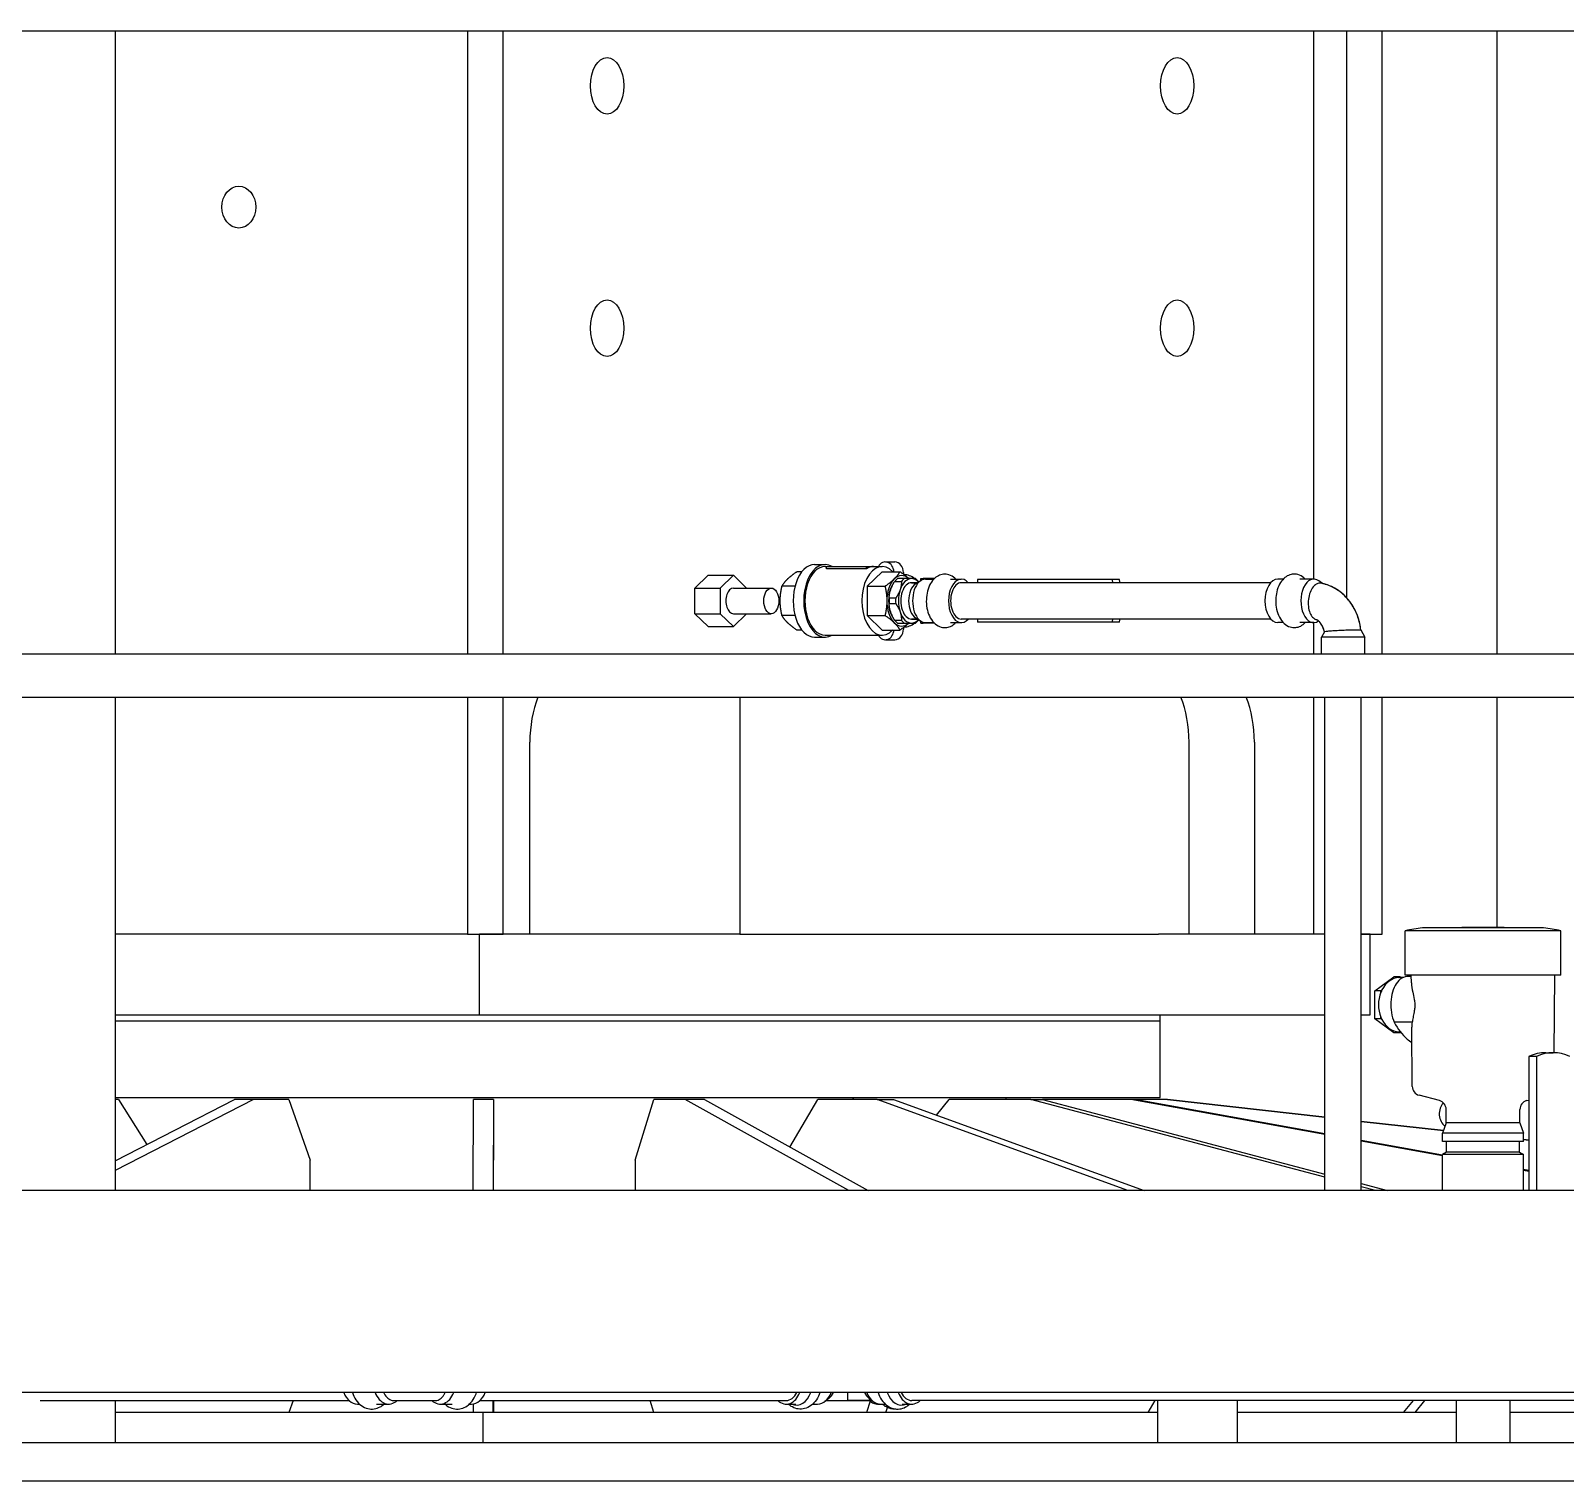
# Model space of a CAD drawing. Header units: millimetres. Extents: x 0 to 118900, y 0 to 84100.
# Drawn here: x 54964 to 55723, y 78307 to 79026 of the extents above; entities that cross this region are included whole.
import ezdxf

# ---------------------------------------------------------------- set-up
doc = ezdxf.new("R2010")
doc.units = ezdxf.units.MM
doc.header["$LTSCALE"] = 100
doc.layers.add('Visible', color=7, linetype='Continuous', lineweight=25)

msp = doc.modelspace()

# ---------------------------------------------------------------- linework, layer by layer
at = {"layer": 'Visible'}
for p, q in [((52615.8, 79025.55), (57818.06, 79025.55)), ((55005.37, 79025.55), (55005.37, 78716.85)), ((55179.89, 79025.55), (55179.89, 78716.85)), ((55197.53, 78716.85), (55197.53, 79025.55)), ((55598.87, 78753.95), (55598.87, 79025.55)), ((55615.05, 79025.55), (55615.05, 78744.83)), ((55632.69, 78716.85), (55632.69, 79025.55)), ((55689.61, 78716.85), (55689.61, 79025.55)), ((55386.78, 78762.45), (55391.49, 78762.45)), ((55292.5, 78749.55), (55298.97, 78755.9)), ((55298.97, 78755.9), (55311.51, 78755.9)), ((55311.51, 78755.9), (55305.04, 78749.55)), ((55317.97, 78749.55), (55311.51, 78755.9)), ((55345.42, 78757.63), (55342.94, 78757.63)), ((55351.74, 78761.2), (55356.92, 78761.2)), ((55356.92, 78760.2), (55357.71, 78760.2)), ((55357.71, 78760.2), (55377.41, 78760.2)), ((55357.71, 78759.09), (55357.71, 78760.2)), ((55377.41, 78759.09), (55357.71, 78759.09)), ((55377.41, 78760.2), (55380.96, 78760.2)), ((55377.41, 78759.09), (55377.41, 78760.2)), ((55385.15, 78757.63), (55377.8, 78750.41)), ((55380.96, 78760.2), (55385.15, 78760.2)), ((55385.15, 78757.63), (55393.95, 78757.63)), ((55396.08, 78754.2), (55392.84, 78754.2)), ((55395.73, 78757.2), (55395.73, 78756.37)), ((55404.36, 78754.2), (55405.45, 78754.2)), ((55404.36, 78753.26), (55404.36, 78754.2)), ((55411, 78754.2), (55405.45, 78754.2)), ((55405.45, 78753.77), (55405.45, 78754.2)), ((55292.5, 78736.84), (55292.5, 78749.55)), ((55292.5, 78749.55), (55305.04, 78749.55)), ((55305.04, 78749.55), (55305.04, 78736.84)), ((55311.51, 78749.55), (55330.31, 78749.55)), ((55317.97, 78749.55), (55317.97, 78749.55)), ((55342.05, 78750.41), (55335.59, 78750.41)), ((55377.8, 78750.41), (55377.8, 78735.98)), ((55377.8, 78750.41), (55386.6, 78750.41)), ((55390.15, 78750.75), (55390.27, 78750.96)), ((55391.47, 78752.85), (55394.71, 78752.85)), ((55399.71, 78752.2), (55402.65, 78752.2)), ((55402.65, 78752.2), (55399.71, 78752.2)), ((55401.77, 78751.65), (55404.41, 78753.29)), ((55406.58, 78753.95), (55410.75, 78753.95)), ((55418.96, 78753.95), (55424.38, 78753.95)), ((55577.59, 78752.2), (55424.38, 78752.2)), ((55499.1, 78753.7), (55432.36, 78753.7)), ((55432.36, 78753.7), (55432.36, 78752.2)), ((55502.63, 78753.7), (55499.1, 78753.7)), ((55583.76, 78753.95), (55581.05, 78753.95)), ((55598.84, 78753.95), (55591.96, 78753.95)), ((55603.16, 78751.74), (55601.33, 78753.08)), ((55391.89, 78744.54), (55388.65, 78744.54)), ((55388.65, 78741.85), (55391.89, 78741.85)), ((55298.97, 78730.49), (55292.5, 78736.84)), ((55292.5, 78736.84), (55305.04, 78736.84)), ((55305.04, 78736.84), (55311.51, 78730.49)), ((55311.51, 78736.85), (55330.31, 78736.85)), ((55311.51, 78730.49), (55317.97, 78736.84)), ((55317.97, 78736.84), (55317.97, 78736.85)), ((55342.05, 78735.98), (55335.59, 78735.98)), ((55377.8, 78735.98), (55385.15, 78728.76)), ((55377.8, 78735.98), (55386.6, 78735.98)), ((55390.15, 78735.64), (55390.27, 78735.43)), ((55394.71, 78733.54), (55391.47, 78733.54)), ((55392.84, 78732.2), (55396.08, 78732.2)), ((55399.71, 78734.2), (55402.65, 78734.2)), ((55402.65, 78734.2), (55399.71, 78734.2)), ((55401.77, 78734.74), (55404.41, 78733.1)), ((55404.36, 78732.2), (55404.36, 78733.13)), ((55404.36, 78732.2), (55405.45, 78732.2)), ((55405.45, 78732.2), (55405.45, 78732.62)), ((55411, 78732.2), (55405.45, 78732.2)), ((55406.58, 78732.45), (55410.75, 78732.45)), ((55418.96, 78732.45), (55424.38, 78732.45)), ((55577.59, 78734.2), (55424.38, 78734.2)), ((55432.36, 78734.2), (55432.36, 78732.7)), ((55499.1, 78732.7), (55432.36, 78732.7)), ((55502.63, 78732.7), (55499.1, 78732.7)), ((55583.76, 78732.45), (55581.05, 78732.45)), ((55598.84, 78732.45), (55591.96, 78732.45)), ((55598.87, 78716.85), (55598.87, 78732.45)), ((55298.97, 78730.49), (55311.51, 78730.49)), ((55345.42, 78728.76), (55342.94, 78728.76)), ((55351.74, 78725.2), (55356.92, 78725.2)), ((55356.92, 78726.2), (55385.15, 78726.2)), ((55385.15, 78728.76), (55393.95, 78728.76)), ((55386.78, 78723.95), (55391.49, 78723.95)), ((55395.73, 78730.02), (55395.73, 78729.2)), ((55604.12, 78727.91), (55602.65, 78725.2)), ((55624.15, 78725.2), (55602.65, 78725.2)), ((55602.65, 78716.85), (55602.65, 78725.2)), ((55622.19, 78728.82), (55624.15, 78725.2)), ((55624.15, 78716.85), (55624.15, 78725.2)), ((57818.06, 78716.85), (52615.8, 78716.85)), ((52615.8, 78695.55), (57818.06, 78695.55)), ((55005.37, 78695.55), (55005.37, 78451.2)), ((55179.89, 78695.55), (55179.89, 78578.2)), ((55197.53, 78578.2), (55197.53, 78695.55)), ((55314.91, 78578.2), (55314.91, 78695.55)), ((55598.87, 78578.2), (55598.87, 78695.55)), ((55604.4, 78451.2), (55604.4, 78695.55)), ((55622.4, 78451.2), (55622.4, 78695.55)), ((55632.69, 78578.2), (55632.69, 78695.55)), ((55689.61, 78581.46), (55689.61, 78695.55)), ((55210.76, 78578.2), (55210.76, 78673.2)), ((55537.12, 78578.2), (55537.12, 78673.2)), ((55569.47, 78673.2), (55569.47, 78578.2)), ((55721.15, 78579.86), (55644.2, 78579.86)), ((55644.2, 78557.9), (55644.2, 78579.86)), ((55712.66, 78581.33), (55652.69, 78581.33)), ((55721.15, 78557.9), (55721.15, 78579.86)), ((55179.89, 78578.2), (55005.37, 78578.2)), ((55179.89, 78578.2), (55197.53, 78578.2)), ((55271.78, 78578.2), (55185.77, 78578.2)), ((55185.77, 78538.2), (55185.77, 78578.2)), ((55314.79, 78578.2), (55271.78, 78578.2)), ((55314.79, 78578.2), (55521.97, 78578.2)), ((55540.81, 78578.2), (55521.97, 78578.2)), ((55604.4, 78578.2), (55540.81, 78578.2)), ((55622.4, 78578.2), (55632.69, 78578.2)), ((55626.81, 78578.2), (55622.4, 78578.2)), ((55626.81, 78538.2), (55626.81, 78578.2)), ((55629.05, 78550.12), (55638.52, 78557.05)), ((55641.59, 78557.05), (55638.52, 78557.05)), ((55641.08, 78556.68), (55641.59, 78557.05)), ((55641.59, 78557.05), (55642.08, 78556.7)), ((55643.18, 78556.7), (55641.59, 78556.7)), ((55721.15, 78557.9), (55644.2, 78557.9)), ((55647.19, 78557.26), (55645.76, 78557.26)), ((55647.22, 78554.02), (55647.18, 78557.9)), ((55717.83, 78519.44), (55718.17, 78557.9)), ((55632.12, 78550.12), (55629.05, 78550.12)), ((55629.05, 78536.27), (55629.05, 78550.12)), ((55632.12, 78550.12), (55632.63, 78550.5)), ((55632.12, 78549.38), (55632.12, 78550.12)), ((55005.37, 78538.2), (55185.77, 78538.2)), ((55005.37, 78535.2), (55522.91, 78535.2)), ((55005.37, 78535.2), (55522.91, 78535.2)), ((55185.77, 78538.2), (55271.78, 78538.2)), ((55271.78, 78538.2), (55314.79, 78538.2)), ((55314.79, 78538.2), (55521.97, 78538.2)), ((55314.79, 78538.2), (55521.97, 78538.2)), ((55521.97, 78538.2), (55540.81, 78538.2)), ((55522.91, 78535.2), (55522.91, 78538.2)), ((55522.91, 78497.2), (55522.91, 78535.2)), ((55540.81, 78538.2), (55604.4, 78538.2)), ((55622.4, 78538.2), (55626.81, 78538.2)), ((55632.12, 78536.27), (55629.05, 78536.27)), ((55638.52, 78529.34), (55629.05, 78536.27)), ((55632.12, 78536.27), (55632.12, 78537.01)), ((55632.63, 78535.9), (55632.12, 78536.27)), ((55647.6, 78534.5), (55638.76, 78534.5)), ((55641.59, 78529.34), (55638.52, 78529.34)), ((55641.59, 78529.34), (55641.08, 78529.71)), ((55641.82, 78529.7), (55641.59, 78529.7)), ((55641.92, 78529.58), (55641.59, 78529.34)), ((55647.66, 78502.71), (55647.41, 78532.15)), ((55713.73, 78519.44), (55717.41, 78519.44)), ((55705.44, 78517.6), (55705.44, 78451.2)), ((55709.12, 78517.6), (55705.44, 78517.6)), ((55709.12, 78517.6), (55709.12, 78451.2)), ((55005.37, 78497.2), (55522.91, 78497.2)), ((55007.01, 78496.2), (55005.37, 78496.2)), ((55073.94, 78496.2), (55005.37, 78461.15)), ((55005.37, 78465.94), (55064.58, 78496.2)), ((55007.01, 78496.2), (55021.2, 78474.03)), ((55073.94, 78496.2), (55064.58, 78496.2)), ((55091.47, 78496.2), (55073.94, 78496.2)), ((55091.47, 78496.2), (55101.98, 78466.2)), ((55182.67, 78451.2), (55182.8, 78496.2)), ((55192.8, 78496.2), (55182.8, 78496.2)), ((55192.8, 78496.2), (55192.67, 78451.2)), ((55192.82, 78496.2), (55192.8, 78496.2)), ((55192.82, 78496.2), (55192.83, 78466.2)), ((55262.95, 78466.2), (55272.22, 78496.2)), ((55287.65, 78496.2), (55272.22, 78496.2)), ((55297.16, 78496.2), (55287.65, 78496.2)), ((55368.73, 78451.2), (55287.65, 78496.2)), ((55297.16, 78496.2), (55378.24, 78451.2)), ((55339.54, 78472.67), (55353.36, 78496.2)), ((55382.74, 78496.2), (55353.36, 78496.2)), ((55370.64, 78497.2), (55370.64, 78496.2)), ((55370.96, 78496.2), (55370.96, 78497.2)), ((55382.74, 78496.2), (55390.83, 78496.2)), ((55506.76, 78451.2), (55382.74, 78496.2)), ((55390.83, 78496.2), (55514.85, 78451.2)), ((55412.08, 78488.49), (55418.32, 78496.2)), ((55458.76, 78496.2), (55418.32, 78496.2)), ((55446.41, 78497.2), (55446.41, 78496.2)), ((55458.76, 78496.2), (55464.64, 78496.2)), ((55604.4, 78457.81), (55458.76, 78496.2)), ((55464.64, 78496.2), (55604.4, 78459.36)), ((55508.26, 78496.2), (55464.64, 78496.2)), ((55511.36, 78496.2), (55508.26, 78496.2)), ((55604.4, 78478.87), (55508.26, 78496.2)), ((55511.36, 78496.2), (55604.4, 78479.43)), ((55526.41, 78496.2), (55511.36, 78496.2)), ((55526.41, 78496.2), (55604.4, 78487.44)), ((55526.41, 78496.2), (55526.41, 78496.2)), ((55604.4, 78487.44), (55526.41, 78496.2)), ((55661.09, 78495.7), (55651, 78498.41)), ((55704.26, 78495.7), (55705.44, 78496.02)), ((55664.43, 78484.68), (55664.43, 78491.35)), ((55700.93, 78484.68), (55700.93, 78491.35)), ((55622.4, 78485.42), (55663.04, 78480.86)), ((55663.04, 78480.86), (55622.4, 78485.42)), ((55664.43, 78484.68), (55662.55, 78479.53)), ((55700.93, 78484.68), (55664.43, 78484.68)), ((55700.93, 78484.68), (55702.8, 78479.53)), ((55622.4, 78476.19), (55662.68, 78468.93)), ((55662.68, 78468.37), (55622.4, 78475.63)), ((55702.8, 78479.53), (55662.55, 78479.53)), ((55662.55, 78475.4), (55662.55, 78479.53)), ((55702.8, 78475.4), (55662.55, 78475.4)), ((55664.68, 78470.2), (55664.68, 78475.4)), ((55700.68, 78470.2), (55700.68, 78475.4)), ((55702.8, 78475.4), (55702.8, 78479.53)), ((55702.8, 78476.4), (55705.44, 78476.1)), ((55705.44, 78476.1), (55702.8, 78476.4)), ((55101.98, 78451.2), (55101.98, 78466.2)), ((55192.83, 78451.2), (55192.83, 78466.2)), ((55262.95, 78466.2), (55262.95, 78451.2)), ((55664.68, 78470.2), (55662.68, 78469.04)), ((55702.68, 78469.04), (55662.68, 78469.04)), ((55662.68, 78451.2), (55662.68, 78469.04)), ((55700.68, 78470.2), (55664.68, 78470.2)), ((55700.68, 78470.2), (55702.68, 78469.04)), ((55702.68, 78451.2), (55702.68, 78469.04)), ((55702.68, 78461.72), (55705.44, 78461.23)), ((55705.44, 78460.67), (55702.68, 78461.17)), ((57793.91, 78451.2), (52650.13, 78451.2)), ((55622.4, 78454.62), (55635.37, 78451.2)), ((55629.49, 78451.2), (55622.4, 78453.07)), ((57793.91, 78351.2), (52635.01, 78351.2)), ((54968.3, 78347.2), (55121.19, 78347.2)), ((55005.37, 78347.2), (55005.37, 78326.2)), ((55093.57, 78347.2), (55091.47, 78341.2)), ((55125.35, 78345.45), (55126.4, 78345.45)), ((55134.9, 78345.45), (55140.9, 78345.45)), ((55143.39, 78347.2), (55163.88, 78347.2)), ((55143.39, 78347.2), (55163.88, 78347.2)), ((55145.06, 78347.2), (55145.03, 78347.16)), ((55162.2, 78347.2), (55162.25, 78347.16)), ((55166.36, 78345.45), (55172.37, 78345.45)), ((55180.87, 78345.45), (55181.92, 78345.45)), ((55182.65, 78345.49), (55182.65, 78341.2)), ((55186.08, 78347.2), (55337.66, 78347.2)), ((55192.65, 78341.2), (55192.65, 78347.2)), ((55192.82, 78347.2), (55192.82, 78341.2)), ((55272.22, 78341.2), (55270.36, 78347.2)), ((55337.66, 78345.45), (55342.4, 78345.45)), ((55350.85, 78345.45), (55353.22, 78345.45)), ((55358.84, 78348.26), (55356.81, 78346.72)), ((55357.43, 78347.2), (55368.07, 78347.2)), ((55357.43, 78347.2), (55368.07, 78347.2)), ((55368.07, 78347.2), (55380.11, 78347.2)), ((55380.11, 78347.2), (55368.07, 78347.2)), ((55379.22, 78346.81), (55377.48, 78341.2)), ((55378.7, 78348.27), (55380.73, 78346.73)), ((55378.71, 78347.2), (55379.33, 78346.72)), ((55382.93, 78345.45), (55384.33, 78345.45)), ((55384.33, 78345.45), (55386.68, 78345.45)), ((55395.14, 78345.45), (55399.88, 78345.45)), ((55877.72, 78347.2), (55399.88, 78347.2)), ((55520.22, 78347.2), (55516.69, 78341.2)), ((55521.46, 78347.2), (55521.46, 78326.2)), ((55560.96, 78347.2), (55560.96, 78326.2)), ((55648.02, 78347.2), (55643.17, 78341.2)), ((55649.05, 78341.2), (55653.9, 78347.2)), ((55669.43, 78347.2), (55669.43, 78326.2)), ((55695.93, 78347.2), (55695.93, 78326.2)), ((55187.63, 78341.2), (55005.37, 78341.2)), ((55187.63, 78326.2), (55187.63, 78341.2)), ((55521.46, 78341.2), (55187.63, 78341.2)), ((55387, 78341.2), (55387.78, 78343.75)), ((55669.43, 78341.2), (55560.96, 78341.2)), ((55810.89, 78341.2), (55695.93, 78341.2)), ((56551.77, 78326.2), (52959.58, 78326.2)), ((57787.91, 78307.2), (52968.04, 78307.2))]:
    msp.add_line(p, q, dxfattribs=at)
for centre, radius, start, end in [((55682.68, 78383.59), 200, 98.62277, 101.09054), ((55682.68, 77981.5), 600, 88.65603, 91.34397), ((55682.68, 78383.59), 200, 78.90946, 81.37723), ((55652.16, 78502.75), 4.5, 180.5, 255), ((55659.93, 78491.35), 4.5, 0, 75), ((55705.43, 78491.35), 4.5, 105, 180)]:
    msp.add_arc(centre, radius, start, end, dxfattribs=at)
for centre, major_axis, ratio in [((55248.98, 78998.2), (0, 14), 0.588051), ((55531.25, 78998.2), (0, 14), 0.588051), ((55066.66, 78938.2), (0, 10.38), 0.808824), ((55248.98, 78878.2), (0, 14), 0.588051), ((55531.25, 78878.2), (0, 14), 0.588051), ((55330.31, 78743.2), (0, 6.35), 0.588051)]:
    msp.add_ellipse(centre, major_axis=major_axis, ratio=ratio, dxfattribs=at)
for centre, major_axis, ratio, start_param, end_param in [((55356.92, 78743.2), (0, 18), 0.588051, 5.948289, 9.759674), ((55385.15, 78743.2), (0, -17), 0.588051, 2.58497, 6.839808), ((55386.78, 78757.2), (0, 5.25), 0.808824, 4.795104, 7.245736), ((55391.49, 78757.2), (0, 5.25), 0.808824, 4.712389, 6.283185), ((55351.74, 78743.2), (0, 18), 0.588051, 0, 3.141593), ((55356.92, 78743.2), (0, 17), 0.588051, 0, 3.141593), ((55380.96, 78743.2), (0, 17), 0.588051, 0, 0.362662), ((55394.85, 78743.2), (0, 12.5), 0.588051, 5.788251, 6.806784), ((55395.66, 78743.2), (0, 12), 0.588051, 0.411138, 0.63606), ((55399.71, 78743.2), (0, 11), 0.588051, 0, 1.047198), ((55398.9, 78743.2), (0, -12), 0.588051, 3.552731, 3.777652), ((55395.74, 78743.2), (0, 13), 0.808824, 5.721115, 6.260362), ((55399.71, 78743.2), (0, 11), 0.588051, 5.721753, 6.283185), ((55398.9, 78743.2), (0, 12), 0.588051, 5.647126, 5.872047), ((55424.38, 78743.2), (0, 10.75), 0.588051, 5.704549, 10.003414), ((55598.84, 78743.2), (0, -10.75), 0.588051, 2.736695, 6.665517), ((55311.51, 78743.2), (0, 6.35), 0.588051, 0, 3.141593), ((55394.85, 78743.2), (0, -12.5), 0.588051, 3.665191, 4.712389), ((55394.85, 78743.2), (0, -11), 0.588051, 4.18879, 5.235988), ((55394.85, 78743.2), (0, -11), 0.588051, 3.955601, 4.18879), ((55399.71, 78743.2), (0, 11), 0.588051, 1.047198, 2.094395), ((55399.71, 78743.2), (0, 9), 0.588051, 0, 3.141593), ((55403.59, 78743.2), (0, 9), 0.588051, 0.351038, 2.790555), ((55406.58, 78743.2), (0, 10.75), 0.588051, 0, 3.141593), ((55424.38, 78743.2), (0, 9), 0.588051, 0, 3.141593), ((55475.73, 78743.2), (0, -30.74), 0.808824, 1.867901, 1.919357), ((55479.26, 78743.2), (0, -30.74), 0.808824, 1.867901, 1.919357), ((55581.05, 78743.2), (0, -10.75), 0.588051, 3.141593, 6.283185), ((55394.85, 78743.2), (0, -12.5), 0.588051, 4.712389, 5.759587), ((55395.66, 78743.2), (0, 12), 0.588051, 1.458335, 1.683257), ((55398.9, 78743.2), (0, -12), 0.588051, 4.599928, 4.82485), ((55394.85, 78743.2), (0, -11), 0.588051, 5.235988, 5.469177), ((55394.85, 78743.2), (0, -12.5), 0.588051, 5.759587, 6.778119), ((55395.66, 78743.2), (0, 12), 0.588051, 2.505533, 2.730455), ((55399.71, 78743.2), (0, -11), 0.588051, 5.235988, 6.283185), ((55398.9, 78743.2), (0, -12), 0.588051, 5.647126, 5.872047), ((55395.74, 78743.2), (0, -13), 0.808824, 0.022823, 0.56207), ((55399.71, 78743.2), (0, -11), 0.588051, 0, 0.561432), ((55398.9, 78743.2), (0, 12), 0.588051, 3.552731, 3.777652), ((55475.73, 78743.2), (0, -30.74), 0.808824, 1.222236, 1.273691), ((55479.26, 78743.2), (0, -30.74), 0.808824, 1.222236, 1.273691), ((55386.78, 78729.2), (0, -5.25), 0.808824, 5.320635, 7.771267), ((55391.49, 78729.2), (0, -5.25), 0.808824, 0, 1.570796), ((55234.28, 78673.2), (0, -40), 0.588051, 4.119511, 4.712389), ((55513.6, 78673.2), (0, -40), 0.588051, 1.570796, 2.163674), ((55545.95, 78673.2), (0, 40), 0.588051, 4.712389, 5.305267), ((55641.59, 78543.2), (0, 13.5), 0.789554, 0.047717, 0.999481), ((55641.59, 78543.2), (0, 13.5), 0.789554, 0, 0.047717), ((55641.59, 78543.2), (0, 13.5), 0.789554, 1.094914, 2.046679), ((55641.59, 78543.2), (0, 13.5), 0.789554, 0.999481, 1.094914), ((55641.59, 78543.2), (0, 13.5), 0.789554, 2.046679, 2.142112), ((55641.59, 78543.2), (0, -13.5), 0.789554, 5.283704, 6.235469), ((55641.59, 78543.2), (0, -13.5), 0.789554, 6.235469, 6.283185), ((55713.73, 78488.7), (0, 30.74), 0.789554, 0, 0.348561), ((55717.41, 78488.7), (0, 30.74), 0.789554, 5.934625, 6.631746), ((55666.54, 78489.2), (0, 7), 0.789554, 0.686527, 2.63293), ((55125.35, 78356.2), (0, -10.75), 0.707339, 5.196155, 6.283185), ((55140.9, 78356.2), (0, -10.75), 0.707339, 5.196155, 6.856206), ((55166.36, 78356.2), (0, -10.75), 0.706874, 5.711012, 7.370216), ((55181.92, 78356.2), (0, -10.75), 0.706874, 0, 1.08703), ((55337.66, 78356.2), (0, -10.75), 0.706874, 5.704549, 7.370216), ((55337.66, 78356.2), (0, -9), 0.706874, 0, 0.981765), ((55342.75, 78356.2), (0, -11.25), 0.706874, 5.983927, 7.393428), ((55353.22, 78356.2), (0, -10.75), 0.706874, 0, 1.08703), ((55355.83, 78356.2), (0, -9), 0.706874, 0.492309, 0.981765), ((55368.07, 78356.2), (0, -9), 0.000465, 5.30142, 6.283185), ((55368.07, 78356.2), (0, 9), 0.000465, 2.159827, 3.141593), ((55381.71, 78356.2), (0, -9), 0.707339, 5.30142, 5.79017), ((55384.33, 78356.2), (0, -10.75), 0.707339, 5.196155, 6.283185), ((55382.93, 78356.2), (0, -10.75), 0.706874, 5.790876, 6.375668), ((55394.79, 78356.2), (0, -11.25), 0.707339, 5.172943, 6.582443), ((55399.88, 78356.2), (0, -10.75), 0.707339, 5.196155, 6.861821), ((55399.88, 78356.2), (0, -9), 0.707339, 5.30142, 6.283185)]:
    msp.add_ellipse(centre, major_axis=major_axis, ratio=ratio, start_param=start_param, end_param=end_param, dxfattribs=at)
for points, weights in [([(55338.36, 78754.02), (55340.07, 78755.7), (55342.94, 78757.63)], [1.90066641994, 1.90066641994, 1.76420471066]), ([(55393.95, 78757.63), (55392.88, 78755.7), (55391.18, 78754.02)], [1.76420471066, 1.90066641994, 1.90066641994]), ([(55398.35, 78754.2), (55396.68, 78755.79), (55393.95, 78757.63)], [1.90029538495, 1.89355079851, 1.76420471066]), ([(55399.71, 78754.2), (55398.36, 78754.2), (55396.08, 78754.2)], [1, 1.02247471629, 1]), ([(55401.72, 78754.2), (55401.06, 78754.2), (55399.71, 78754.2)], [1, 1.02247471629, 1]), ([(55334.69, 78743.2), (55334.69, 78746.55), (55335.59, 78750.41)], [1.90066641994, 1.90066641994, 1.76420471066]), ([(55335.59, 78750.41), (55336.66, 78752.35), (55338.36, 78754.02)], [1.76420471066, 1.90066641994, 1.90066641994]), ([(55391.18, 78754.02), (55389.47, 78752.35), (55386.6, 78750.41)], [1.90066641994, 1.90066641994, 1.76420471066]), ([(55386.6, 78750.41), (55387.5, 78746.55), (55387.5, 78743.2)], [1.76420471066, 1.90066641994, 1.90066641994]), ([(55388.65, 78744.54), (55388.58, 78746.71), (55389.25, 78748.7)], [1, 1.02247471629, 1]), ([(55389.25, 78748.7), (55389.93, 78750.68), (55391.47, 78752.85)], [1, 1.02247471629, 1]), ([(55394.11, 78748.7), (55393.43, 78746.71), (55391.89, 78744.54)], [1, 1.02247471629, 1]), ([(55394.71, 78752.85), (55394.78, 78750.68), (55394.11, 78748.7)], [1, 1.02247471629, 1]), ([(55403.28, 78752.58), (55403.18, 78752.72), (55403.09, 78752.85)], [1.00253482435, 1.00134829909, 1]), ([(55335.59, 78735.98), (55334.69, 78739.85), (55334.69, 78743.2)], [1.76420471066, 1.90066641994, 1.90066641994]), ([(55387.5, 78743.2), (55387.5, 78739.85), (55386.6, 78735.98)], [1.90066641994, 1.90066641994, 1.76420471066]), ([(55389.25, 78737.7), (55388.58, 78739.68), (55388.65, 78741.85)], [1, 1.02247471629, 1]), ([(55391.89, 78741.85), (55393.43, 78739.68), (55394.11, 78737.7)], [1, 1.02247471629, 1]), ([(55338.36, 78732.37), (55336.66, 78734.05), (55335.59, 78735.98)], [1.90066641994, 1.90066641994, 1.76420471066]), ([(55342.94, 78728.76), (55340.07, 78730.7), (55338.36, 78732.37)], [1.76420471066, 1.90066641994, 1.90066641994]), ([(55386.6, 78735.98), (55389.47, 78734.05), (55391.18, 78732.37)], [1.76420471066, 1.90066641994, 1.90066641994]), ([(55391.47, 78733.54), (55389.93, 78735.71), (55389.25, 78737.7)], [1, 1.02247471629, 1]), ([(55391.18, 78732.37), (55392.88, 78730.7), (55393.95, 78728.76)], [1.90066641994, 1.90066641994, 1.76420471066]), ([(55393.95, 78728.76), (55396.68, 78730.6), (55398.35, 78732.2)], [1.76420471066, 1.89355079851, 1.90029538495]), ([(55394.11, 78737.7), (55394.78, 78735.71), (55394.71, 78733.54)], [1, 1.02247471629, 1]), ([(55396.08, 78732.2), (55398.36, 78732.2), (55399.71, 78732.2)], [1, 1.02247471629, 1]), ([(55399.71, 78732.2), (55401.06, 78732.2), (55401.72, 78732.2)], [1, 1.02247471629, 1]), ([(55403.09, 78733.54), (55403.18, 78733.68), (55403.28, 78733.81)], [1, 1.00134829909, 1.00253482435])]:
    msp.add_rational_spline(points, weights, degree=2, dxfattribs=at)
for points, knots in [([(55421.67, 78753.95), (55421.52, 78754.1), (55421.37, 78754.25), (55420.37, 78755.16), (55419.37, 78755.78), (55417.37, 78756.41), (55416.42, 78756.51), (55414.62, 78756.32), (55413.77, 78756.05), (55412.13, 78755.21), (55411.37, 78754.6), (55409.89, 78753.04), (55409.24, 78752.04), (55408.12, 78749.73), (55407.7, 78748.41), (55407.15, 78745.66), (55407.03, 78744.23), (55407.08, 78741.39), (55407.26, 78739.98), (55407.91, 78737.28), (55408.39, 78735.99), (55409.67, 78733.66), (55410.47, 78732.61), (55412.32, 78731.05), (55413.32, 78730.48), (55415.31, 78729.95), (55416.25, 78729.88), (55418.03, 78730.14), (55418.88, 78730.43), (55420.4, 78731.28), (55421.07, 78731.82), (55421.67, 78732.45)], [1.018896, 1.018896, 1.018896, 1.018896, 1.077356, 1.077356, 1.38904, 1.38904, 1.632659, 1.632659, 1.864045, 1.864045, 2.128285, 2.128285, 2.453951, 2.453951, 2.815034, 2.815034, 3.174767, 3.174767, 3.531862, 3.531862, 3.892516, 3.892516, 4.251122, 4.251122, 4.555226, 4.555226, 4.795412, 4.795412, 5.028108, 5.028108, 5.264289, 5.264289, 5.264289, 5.264289]), ([(55594.67, 78753.95), (55594.45, 78754.18), (55594.21, 78754.41), (55593.11, 78755.34), (55592.1, 78755.91), (55590.11, 78756.45), (55589.17, 78756.51), (55587.39, 78756.25), (55586.55, 78755.96), (55584.92, 78755.05), (55584.16, 78754.41), (55582.71, 78752.78), (55582.07, 78751.74), (55581, 78749.38), (55580.61, 78748.04), (55580.16, 78745.52), (55580.06, 78744.36), (55580.06, 78743.2)], [4.160489, 4.160489, 4.160489, 4.160489, 4.251122, 4.251122, 4.555226, 4.555226, 4.795412, 4.795412, 5.028108, 5.028108, 5.297315, 5.297315, 5.628361, 5.628361, 5.990174, 5.990174, 6.283185, 6.283185, 6.283185, 6.283185]), ([(55601.83, 78751.94), (55601.25, 78751.94), (55600.66, 78751.78), (55599.54, 78751.13), (55599.01, 78750.67), (55597.95, 78749.34), (55597.45, 78748.44), (55596.66, 78746.36), (55596.39, 78745.21), (55596.1, 78742.83), (55596.1, 78741.61), (55596.36, 78739.29), (55596.62, 78738.2), (55597.35, 78736.38), (55597.8, 78735.64), (55598.79, 78734.57), (55599.31, 78734.21), (55599.86, 78734.01)], [-5.692854, -5.692854, -5.692854, -5.692854, -5.394073, -5.394073, -5.101679, -5.101679, -4.743486, -4.743486, -4.38361, -4.38361, -4.02207, -4.02207, -3.659042, -3.659042, -3.324761, -3.324761, -3.0271, -3.0271, -3.0271, -3.0271]), ([(55622.19, 78728.81), (55621.94, 78730.97), (55621.46, 78733.1), (55620.05, 78737.2), (55619.12, 78739.17), (55616.82, 78742.84), (55615.45, 78744.53), (55612.3, 78747.51), (55610.52, 78748.8), (55606.64, 78750.81), (55604.53, 78751.52), (55602.36, 78751.9)], [3.285067, 3.285067, 3.285067, 3.285067, 3.542958, 3.542958, 3.800911, 3.800911, 4.058865, 4.058865, 4.316819, 4.316819, 4.574772, 4.574772, 4.574772, 4.574772]), ([(55622.19, 78728.81), (55622.02, 78730.24), (55621.76, 78731.66), (55620.72, 78735.6), (55619.71, 78738.06), (55617.04, 78742.61), (55615.38, 78744.69), (55611.45, 78748.22), (55609.17, 78749.67), (55605.3, 78751.23), (55603.84, 78751.64), (55602.36, 78751.9)], [4.855863, 4.855863, 4.855863, 4.855863, 5.026548, 5.026548, 5.340708, 5.340708, 5.654867, 5.654867, 5.969026, 5.969026, 6.145569, 6.145569, 6.145569, 6.145569]), ([(55580.06, 78743.2), (55580.06, 78741.78), (55580.21, 78740.37), (55580.8, 78737.65), (55581.25, 78736.34), (55582.47, 78733.96), (55583.24, 78732.88), (55585.05, 78731.23), (55586.05, 78730.61), (55588.05, 78729.99), (55589, 78729.89), (55590.8, 78730.08), (55591.65, 78730.34), (55593.27, 78731.17), (55594.02, 78731.77), (55594.67, 78732.45)], [0, 0, 0, 0, 0.357065, 0.357065, 0.717237, 0.717237, 1.077356, 1.077356, 1.38904, 1.38904, 1.632659, 1.632659, 1.864045, 1.864045, 2.122697, 2.122697, 2.122697, 2.122697]), ([(55604.12, 78727.9), (55603.97, 78728.6), (55603.77, 78729.26), (55603.28, 78730.47), (55602.99, 78731.03), (55602.37, 78731.99), (55602.04, 78732.41), (55601.38, 78733.09), (55601.05, 78733.36), (55600.42, 78733.77), (55600.13, 78733.91), (55599.86, 78734.01)], [3.39905, 3.39905, 3.39905, 3.39905, 3.604361, 3.604361, 3.810518, 3.810518, 4.016676, 4.016676, 4.222833, 4.222833, 4.428991, 4.428991, 4.428991, 4.428991]), ([(55604.12, 78727.9), (55603.94, 78728.73), (55603.69, 78729.51), (55603.06, 78730.92), (55602.68, 78731.56), (55601.87, 78732.63), (55601.43, 78733.05), (55600.6, 78733.68), (55600.21, 78733.88), (55599.86, 78734.01)], [4.969847, 4.969847, 4.969847, 4.969847, 5.213924, 5.213924, 5.467053, 5.467053, 5.732432, 5.732432, 5.999787, 5.999787, 5.999787, 5.999787]), ([(55604.12, 78727.91), (55604.14, 78727.95), (55604.24, 78727.99), (55604.71, 78728.1), (55605.2, 78728.17), (55606.52, 78728.31), (55607.34, 78728.38), (55609.22, 78728.51), (55610.26, 78728.57), (55612.47, 78728.68), (55613.62, 78728.73), (55615.87, 78728.81), (55616.96, 78728.84), (55618.93, 78728.88), (55619.79, 78728.9), (55620.47, 78728.9)], [-2.257836, -2.257836, -2.257836, -2.257836, -2.048021, -2.048021, -1.707581, -1.707581, -1.372474, -1.372474, -1.035542, -1.035542, -0.694471, -0.694471, -0.349205, -0.349205, 0, 0, 0, 0]), ([(55620.47, 78728.9), (55621.06, 78728.9), (55621.51, 78728.89), (55622.04, 78728.86), (55622.17, 78728.84), (55622.19, 78728.82)], [-5.6928538, -5.6928538, -5.6928538, -5.6928538, -5.3940732, -5.3940732, -5.1407596, -5.1407596, -5.1407596, -5.1407596]), ([(55645.76, 78557.26), (55644.6, 78557.26), (55643.48, 78556.93), (55641.42, 78555.69), (55640.5, 78554.78), (55638.94, 78552.44), (55638.3, 78551.03), (55637.4, 78547.92), (55637.12, 78546.26), (55636.93, 78542.78), (55637.03, 78541.01), (55637.6, 78537.55), (55638.09, 78535.92), (55638.76, 78534.5)], [-3.20162, -3.20162, -3.20162, -3.20162, -2.670229, -2.670229, -2.139018, -2.139018, -1.601802, -1.601802, -1.084933, -1.084933, -0.553002, -0.553002, 0, 0, 0, 0]), ([(55647.22, 78554.02), (55647.23, 78552.65), (55647.57, 78551.02), (55648.17, 78548.33), (55648.46, 78547.11), (55648.76, 78545.15), (55648.85, 78544.41), (55648.91, 78542.95), (55648.89, 78542.3), (55648.79, 78540.93), (55648.7, 78540.25), (55648.42, 78538.59), (55648.21, 78537.65), (55647.87, 78535.98), (55647.71, 78535.2), (55647.6, 78534.5)], [0.975785, 0.975785, 0.975785, 0.975785, 1.917206, 1.917206, 2.568131, 2.568131, 2.924183, 2.924183, 3.226142, 3.226142, 3.567128, 3.567128, 4.123616, 4.123616, 4.689334, 4.689334, 4.689334, 4.689334]), ([(55638.76, 78534.5), (55640.47, 78531.21), (55642.59, 78528.41), (55645.87, 78525.56), (55646.65, 78524.96), (55647.47, 78524.41)], [-6.897337, -6.897337, -6.897337, -6.897337, -5.560902, -5.560902, -5.161964, -5.161964, -5.161964, -5.161964]), ([(55122.9, 78351.2), (55123.31, 78349.88), (55123.89, 78348.64), (55125.37, 78346.42), (55126.28, 78345.44), (55128.29, 78343.98), (55129.37, 78343.46), (55131.55, 78342.93), (55132.62, 78342.88), (55134.69, 78343.18), (55135.69, 78343.52), (55137.32, 78344.4), (55137.98, 78344.89), (55138.59, 78345.45)], [3.557258, 3.557258, 3.557258, 3.557258, 3.899429, 3.899429, 4.238508, 4.238508, 4.542609, 4.542609, 4.812847, 4.812847, 5.079033, 5.079033, 5.291451, 5.291451, 5.291451, 5.291451]), ([(55138.36, 78351.2), (55138.43, 78351.03), (55138.51, 78350.87), (55139.08, 78349.77), (55139.69, 78348.98), (55141.08, 78347.79), (55141.85, 78347.41), (55142.89, 78347.22), (55143.14, 78347.2), (55143.39, 78347.2)], [-5.1612148, -5.1612148, -5.1612148, -5.1612148, -5.1016786, -5.1016786, -4.7434859, -4.7434859, -4.3836098, -4.3836098, -4.2713489, -4.2713489, -4.2713489, -4.2713489]), ([(55163.88, 78347.2), (55163.99, 78347.2), (55164.09, 78347.2), (55164.95, 78347.27), (55165.68, 78347.54), (55167.06, 78348.47), (55167.69, 78349.12), (55168.47, 78350.33), (55168.7, 78350.75), (55168.9, 78351.2)], [-1.4217242, -1.4217242, -1.4217242, -1.4217242, -1.3724739, -1.3724739, -1.0355417, -1.0355417, -0.6944712, -0.6944712, -0.5320478, -0.5320478, -0.5320478, -0.5320478]), ([(55168.69, 78345.45), (55168.78, 78345.36), (55168.87, 78345.28), (55169.88, 78344.41), (55170.94, 78343.78), (55173.11, 78343.05), (55174.19, 78342.9), (55176.3, 78343.02), (55177.31, 78343.28), (55179.25, 78344.14), (55180.16, 78344.77), (55181.85, 78346.37), (55182.6, 78347.38), (55183.68, 78349.33), (55184.07, 78350.24), (55184.37, 78351.2)], [2.562625, 2.562625, 2.562625, 2.562625, 2.594463, 2.594463, 2.907865, 2.907865, 3.183357, 3.183357, 3.447574, 3.447574, 3.730634, 3.730634, 4.049078, 4.049078, 4.296672, 4.296672, 4.296672, 4.296672]), ([(55354.33, 78351.2), (55353.92, 78349.88), (55353.35, 78348.64), (55351.88, 78346.43), (55350.98, 78345.45), (55348.99, 78343.99), (55347.92, 78343.47), (55345.76, 78342.94), (55344.69, 78342.88), (55342.62, 78343.17), (55341.63, 78343.51), (55340.01, 78344.4), (55339.35, 78344.89), (55338.75, 78345.45)], [3.55539, 3.55539, 3.55539, 3.55539, 3.895625, 3.895625, 4.234073, 4.234073, 4.539908, 4.539908, 4.812531, 4.812531, 5.080968, 5.080968, 5.294099, 5.294099, 5.294099, 5.294099]), ([(55383.21, 78351.2), (55383.61, 78349.88), (55384.19, 78348.64), (55385.66, 78346.43), (55386.55, 78345.45), (55388.55, 78343.99), (55389.62, 78343.47), (55391.79, 78342.94), (55392.86, 78342.88), (55394.92, 78343.17), (55395.91, 78343.51), (55397.53, 78344.4), (55398.2, 78344.89), (55398.8, 78345.45)], [3.555343, 3.555343, 3.555343, 3.555343, 3.895596, 3.895596, 4.233988, 4.233988, 4.539834, 4.539834, 4.812558, 4.812558, 5.081104, 5.081104, 5.294187, 5.294187, 5.294187, 5.294187]), ([(55392.04, 78342.98), (55391.43, 78342.92), (55390.8, 78342.94), (55389.17, 78343.17), (55388.17, 78343.51), (55386.55, 78344.4), (55385.89, 78344.89), (55385.29, 78345.45)], [4.6518463, 4.6518463, 4.6518463, 4.6518463, 4.8125306, 4.8125306, 5.0809679, 5.0809679, 5.294099, 5.294099, 5.294099, 5.294099])]:
    msp.add_open_spline(points, degree=3, knots=knots, dxfattribs=at)
for points in [[(55602.36, 78751.9), (55602.18, 78751.93), (55602.01, 78751.94), (55601.83, 78751.94)], [(55647.6, 78534.5), (55647.47, 78533.73), (55647.4, 78532.94), (55647.41, 78532.15)]]:
    msp.add_open_spline(points, degree=3, dxfattribs=at)

doc.saveas('drawing.dxf')
